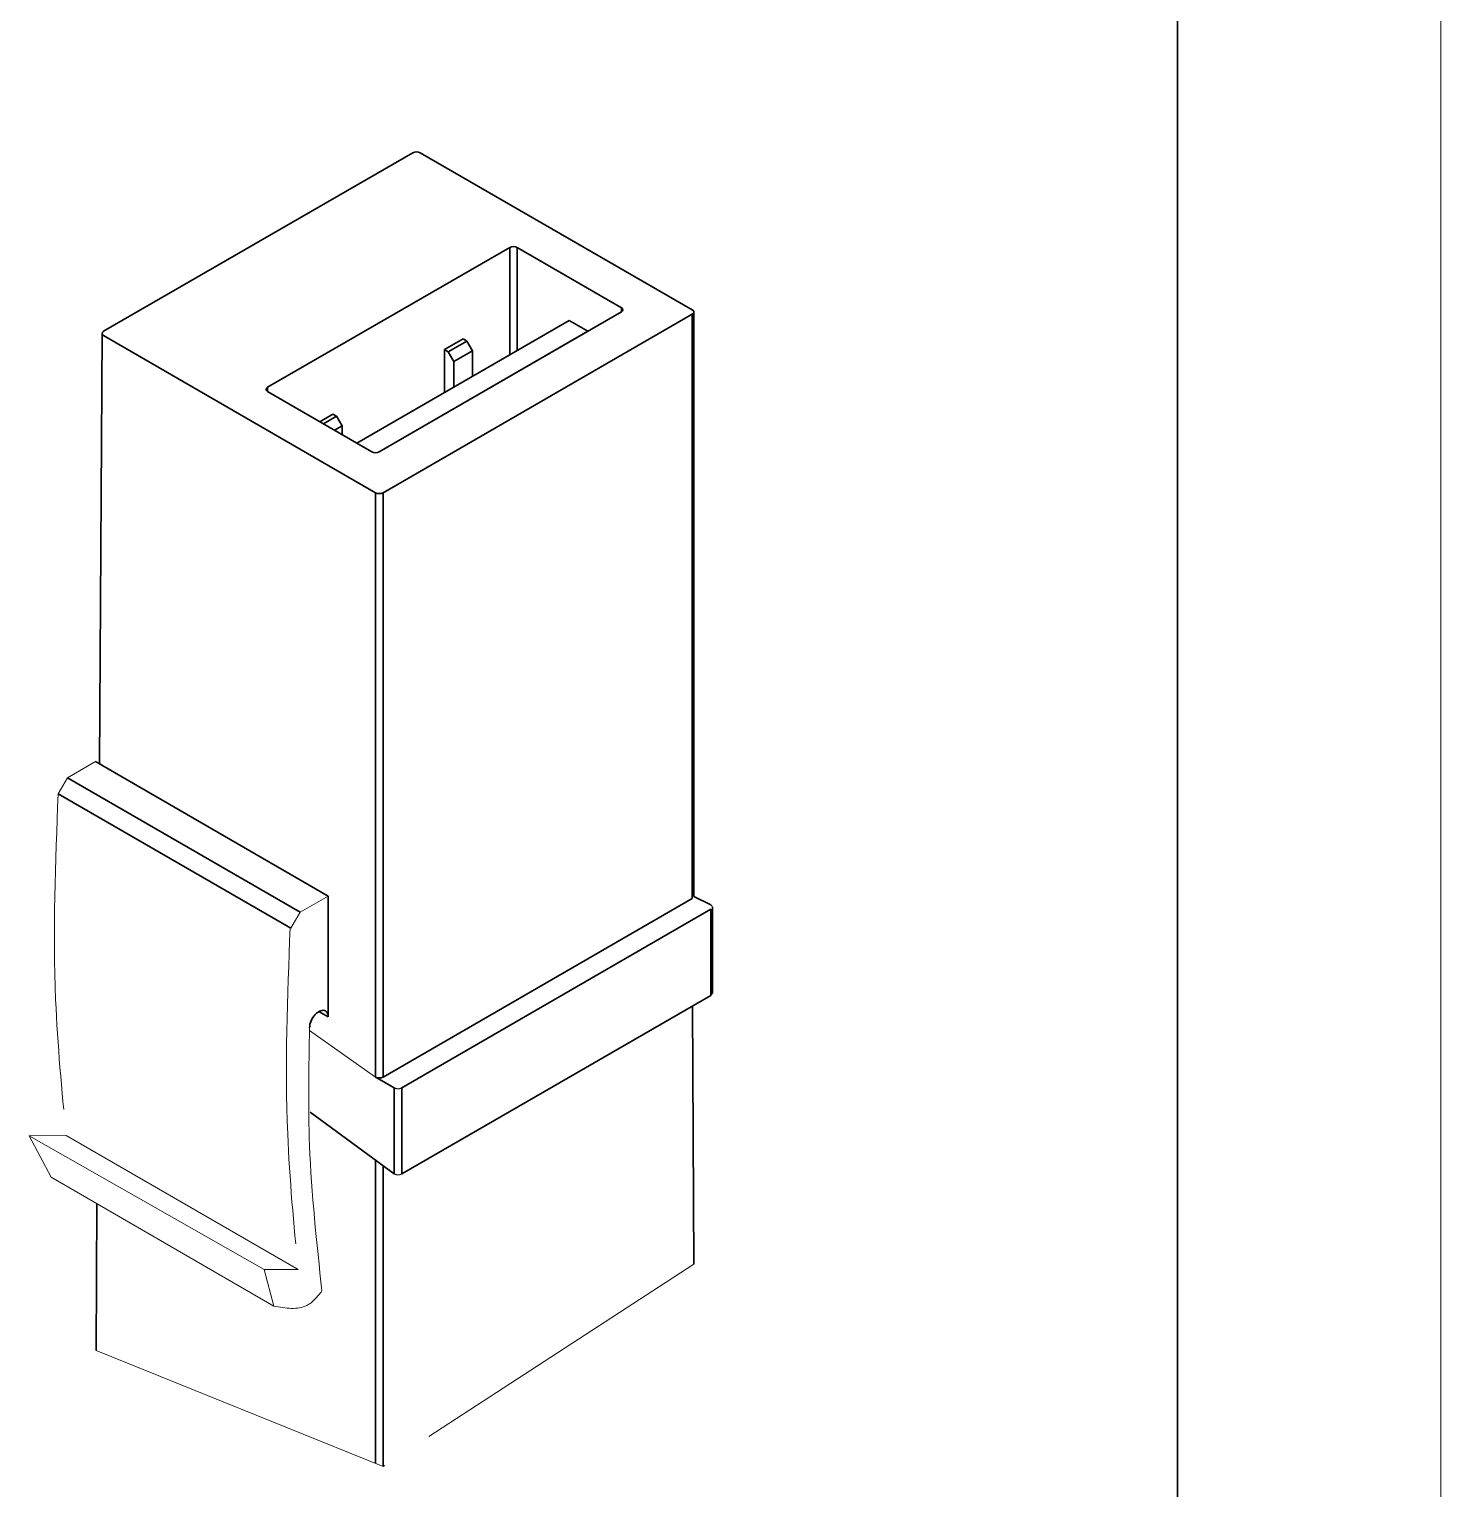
# Model space of a CAD drawing. Header units: millimetres. Extents: x -105 to 105, y -148 to 148.
# Drawn here: x 51.4 to 105, y -44.3 to 11.1 of the extents above; entities that cross this region are included whole.
import ezdxf

# ---------------------------------------------------------------- set-up
doc = ezdxf.new("R2010")
doc.units = ezdxf.units.MM
doc.linetypes.add('点画线', pattern=[18, 12, -2, 2, -2])
doc.layers.get('0').update_dxf_attribs({"lineweight": 18})
doc.layers.add('粗实线层', color=7, linetype='Continuous', lineweight=35)
doc.layers.add('细实线层', color=7, linetype='Continuous', lineweight=18)

# ---------------------------------------------------------------- blocks, each defined once
blk = doc.blocks.new('$CAXA_FRAME_13B17AC1$')
at = {"layer": '粗实线层'}
blk.add_line((95, -138.5), (95, 138.5), dxfattribs=at)
at = {"layer": '细实线层'}
blk.add_line((105, -148.5), (105, 148.5), dxfattribs=at)

msp = doc.modelspace()

# ---------------------------------------------------------------- linework, layer by layer
at = {"color": 7, "lineweight": 30, "ltscale": 0.338846}
for p, q in [((54.236, -0.386), (65.974, 6.391)), ((76.58, 0.267), (64.842, -6.51)), ((76.58, -21.914), (64.842, -28.691)), ((77.288, -22.323), (65.55, -29.1)), ((77.288, -25.589), (65.55, -32.366))]:
    msp.add_line(p, q, dxfattribs=at)
at = {"color": 7, "lineweight": 30, "ltscale": 0.298021}
for p, q in [((66.257, 6.391), (76.58, 0.43)), ((64.56, -6.51), (54.236, -0.55))]:
    msp.add_line(p, q, dxfattribs=at)
at = {"color": 7, "lineweight": 30, "ltscale": 0.265361}
for p, q in [((69.651, 2.798), (60.458, -2.509)), ((64.701, -4.959), (73.893, 0.349))]:
    msp.add_line(p, q, dxfattribs=at)
at = {"color": 7, "lineweight": 30, "ltscale": 0.102062}
msp.add_line((69.651, 2.798), (69.651, -1.284), dxfattribs=at)
at = {"color": 7, "lineweight": 30, "ltscale": 0.114309}
for p, q in [((73.893, 0.512), (69.934, 2.798)), ((60.458, -2.672), (64.418, -4.959))]:
    msp.add_line(p, q, dxfattribs=at)
at = {"color": 7, "lineweight": 30, "ltscale": 0.09798}
msp.add_line((69.934, 2.798), (69.934, -1.121), dxfattribs=at)
at = {"color": 7, "lineweight": 30, "ltscale": 0.232702}
msp.add_line((71.914, 0.022), (63.852, -4.632), dxfattribs=at)
at = {"color": 7, "lineweight": 30, "ltscale": 0.020412}
for p, q in [((72.621, -0.386), (71.914, 0.022)), ((67.176, -1.08), (67.883, -0.672)), ((67.317, -1.162), (68.024, -0.754)), ((67.529, -1.529), (68.237, -1.121))]:
    msp.add_line(p, q, dxfattribs=at)
at = {"color": 7, "lineweight": 30, "ltscale": 0.004082}
for p, q in [((73.893, 0.512), (73.893, 0.349)), ((67.176, -1.08), (67.317, -1.162)), ((67.883, -0.672), (68.024, -0.754)), ((60.458, -2.509), (60.458, -2.672)), ((64.701, -28.773), (64.56, -28.691))]:
    msp.add_line(p, q, dxfattribs=at)
at = {"color": 7, "lineweight": 30, "ltscale": 0.428661}
for p, q in [((76.58, -21.914), (76.58, 0.267)), ((76.639, -21.833), (76.639, 0.349)), ((64.56, -28.691), (64.56, -6.51)), ((64.842, -28.691), (64.842, -6.51)), ((76.639, -35.789), (76.588, -25.993)), ((64.56, -43.358), (64.56, -31.842)), ((64.842, -43.473), (64.842, -32.052))]:
    msp.add_line(p, q, dxfattribs=at)
at = {"color": 7, "lineweight": 30, "ltscale": 0.310094}
for p, q in [((54.081, -16.807), (54.177, -0.468)), ((53.946, -39.065), (53.983, -33.498))]:
    msp.add_line(p, q, dxfattribs=at)
at = {"color": 7, "lineweight": 30, "ltscale": 0.228625}
msp.add_line((64.701, -4.959), (72.621, -0.386), dxfattribs=at)
at = {"color": 7, "lineweight": 30, "ltscale": 0.040825}
msp.add_line((67.176, -2.713), (67.176, -1.08), dxfattribs=at)
at = {"color": 7, "lineweight": 30, "ltscale": 0.010607}
for p, q in [((68.237, -1.121), (68.024, -0.754)), ((67.317, -1.162), (67.529, -1.529))]:
    msp.add_line(p, q, dxfattribs=at)
at = {"color": 7, "lineweight": 30, "ltscale": 0.024495}
for p, q in [((67.529, -2.509), (67.529, -1.529)), ((68.237, -1.121), (68.237, -2.101))]:
    msp.add_line(p, q, dxfattribs=at)
at = {"color": 7, "lineweight": 30, "ltscale": 0.014289}
for p, q in [((62.933, -3.53), (62.438, -3.816)), ((63.075, -3.611), (62.58, -3.897))]:
    msp.add_line(p, q, dxfattribs=at)
at = {"color": 7, "lineweight": 30, "ltscale": 0.004083}
msp.add_line((62.933, -3.53), (63.075, -3.611), dxfattribs=at)
at = {"color": 7, "lineweight": 30, "ltscale": 0.010606}
msp.add_line((63.075, -3.611), (63.287, -3.979), dxfattribs=at)
at = {"color": 7, "lineweight": 30, "ltscale": 0.008165}
for p, q in [((63.287, -3.979), (63.004, -4.142)), ((63.287, -4.305), (63.287, -3.979))]:
    msp.add_line(p, q, dxfattribs=at)
at = {"color": 7, "lineweight": 30, "ltscale": 0.016339}
msp.add_line((63.852, -4.632), (64.418, -4.959), dxfattribs=at)
at = {"linetype": '点画线'}
for p, q in [((53.922, -16.715), (52.861, -17.327)), ((52.861, -17.327), (52.508, -17.939)), ((62.761, -21.818), (61.7, -22.43)), ((61.7, -22.43), (61.346, -23.042)), ((77.288, -25.589), (77.346, -25.507)), ((64.56, -28.691), (62.051, -26.923)), ((52.811, -30.907), (51.409, -30.924)), ((51.409, -30.924), (60.327, -35.991)), ((51.409, -30.924), (52.243, -32.491)), ((52.811, -30.907), (61.619, -35.999)), ((52.243, -32.491), (60.691, -37.38)), ((61.619, -35.999), (60.327, -35.991)), ((60.691, -37.38), (60.327, -35.991)), ((76.639, -35.789), (64.842, -43.473)), ((53.946, -39.065), (64.842, -43.473))]:
    msp.add_line(p, q, dxfattribs=at)
at = {"color": 7, "lineweight": 30, "ltscale": 0.255155}
for p, q in [((53.922, -16.715), (62.761, -21.818)), ((52.861, -17.327), (61.7, -22.43)), ((52.508, -17.939), (61.346, -23.042))]:
    msp.add_line(p, q, dxfattribs=at)
at = {"color": 7, "lineweight": 30, "ltscale": 0.153093}
msp.add_line((62.761, -21.818), (62.761, -26.409), dxfattribs=at)
at = {"color": 7, "lineweight": 30, "ltscale": 0.01633}
for p, q in [((76.639, -21.833), (77.288, -22.159)), ((65.267, -29.1), (64.701, -28.773)), ((65.267, -32.366), (62.078, -30.018))]:
    msp.add_line(p, q, dxfattribs=at)
at = {"color": 7, "lineweight": 30, "ltscale": 0.081649}
for p, q in [((77.288, -25.589), (77.288, -22.323)), ((77.346, -25.507), (77.346, -22.241))]:
    msp.add_line(p, q, dxfattribs=at)
at = {"color": 7, "lineweight": 30, "ltscale": 0.010206}
msp.add_line((62.407, -26.205), (62.761, -26.409), dxfattribs=at)
at = {"color": 7, "lineweight": 30, "ltscale": 0.08165}
for p, q in [((65.267, -32.366), (65.267, -29.1)), ((65.55, -32.366), (65.55, -29.1))]:
    msp.add_line(p, q, dxfattribs=at)
at = {"color": 7, "lineweight": 30}
for centre, major_axis, start_param, end_param in [((66.115, 6.309), (0.2, 0), 0.785398, 2.356194), ((69.792, 2.716), (0.2, 0), 0.785398, 2.356194), ((73.752, 0.43), (0.2, 0), 0, 0.785398), ((73.752, 0.43), (0.2, 0), 5.497787, 6.283185), ((76.439, 0.349), (0.2, 0), 0, 0.785398), ((76.439, 0.349), (0.2, 0), 5.497787, 6.283185), ((54.377, -0.468), (0.2, 0), 2.356194, 3.141593), ((54.377, -0.468), (0.2, 0), 3.141593, 3.926991), ((60.6, -2.591), (0.2, 0), 2.356194, 3.141593), ((60.6, -2.591), (0.2, 0), 3.141593, 3.926991), ((64.56, -4.877), (0.2, 0), 3.926991, 5.497787), ((64.701, -6.428), (0.2, 0), 3.926991, 5.497787), ((62.407, -26.613), (-0.25, -0.433), 3.141593, 5.497787), ((62.407, -26.613), (-0.25, -0.433), 2.356194, 3.141593), ((64.701, -28.61), (0.2, 0), 3.926991, 5.497787)]:
    msp.add_ellipse(centre, major_axis=major_axis, ratio=0.57735, start_param=start_param, end_param=end_param, dxfattribs=at)
at = {"linetype": '点画线'}
for points in [[(52.508, -17.939), (52.414, -25.75), (52.811, -30.907)], [(77.288, -22.159), (77.331, -22.202), (77.346, -22.241)], [(61.316, -23.031), (61.222, -30.842), (61.619, -35.999)], [(62.053, -26.817), (62.053, -31.284), (62.524, -36.808)], [(65.267, -29.098), (65.433, -29.138), (65.55, -29.098)], [(65.267, -32.366), (65.433, -32.406), (65.55, -32.366)], [(60.689, -37.38), (61.951, -37.36), (62.524, -36.808)]]:
    msp.add_spline(points, degree=3, dxfattribs=at)

# ---------------------------------------------------------------- block references
at = {"layer": '粗实线层'}
msp.add_blockref('$CAXA_FRAME_13B17AC1$', (0, 0), dxfattribs=at)

doc.saveas('drawing.dxf')
